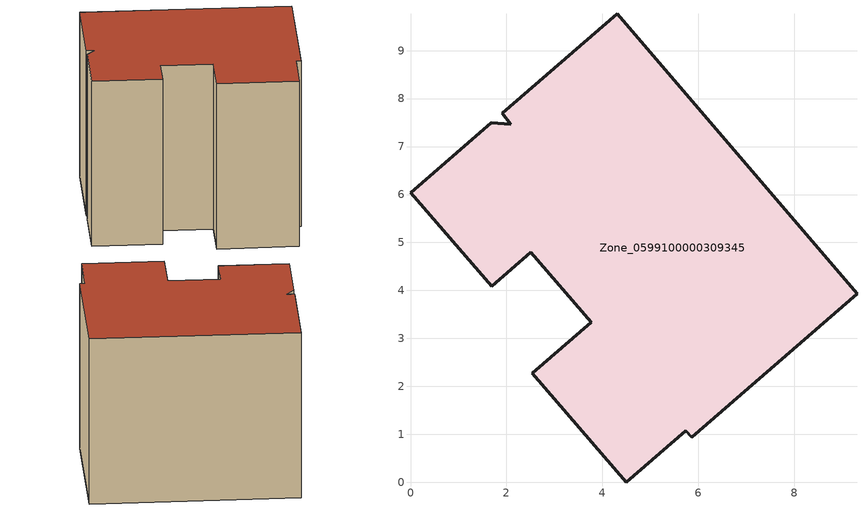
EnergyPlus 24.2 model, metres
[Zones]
Zone_0599100000309345
 floor ground (C_G): 2.09,7.47 1.91,7.69 4.31,9.77 9.31,3.93 5.86,0.94 5.74,1.07 4.5,0 2.54,2.27 3.77,3.34 2.51,4.8 1.69,4.09 0,6.04 1.68,7.49 z0
 wall outside (C_F): 4.31,9.77 1.91,7.69 2.09,7.47 1.68,7.49 0,6.04 1.69,4.09 2.51,4.8 3.77,3.34 2.54,2.27 4.5,0 5.74,1.07 5.86,0.94 9.31,3.93 4.31,9.77 z0:6.66
 roof outside (C_R): 1.91,7.69 2.09,7.47 1.68,7.49 0,6.04 1.69,4.09 2.51,4.8 3.77,3.34 2.54,2.27 4.5,0 5.74,1.07 5.86,0.94 9.31,3.93 4.31,9.77 z6.66
[BUILDING]
Pand.0599100000309345: North Axis=0; Terrain=City; Loads Convergence Tolerance Value=0.04; Temperature Convergence Tolerance Value=0.4; Solar Distribution=FullExterior; Maximum Number of Warmup Days=25; Minimum Number of Warmup Days=1
[Site:Location]
Rotterdam.The.Hague.AP_ZH_NLD Design_Conditions: Latitude=51.96; Longitude=4.45; Time Zone=1; Elevation=-4.5
[SITE:GROUNDTEMPERATURE:BUILDINGSURFACE]
18, 18, 18, 18, 18, 18, 18, 18, 18, 18, 18, 18
[MATERIAL] Thermal Absorptance=0.9; Solar Absorptance=0.7; Visible Absorptance=0.7
Name | Roughness | Thickness | Conductivity | Density | Specific Heat
G.TI.1946 | MediumSmooth | 0.15 | 1 | 540 | 1210
F.TI.1946 | Rough | 0.3 | 0.857143 | 1920 | 840
R.TI.1946 | MediumRough | 0.2 | 0.1 | 1500 | 1000
[CONSTRUCTION]
C_G: G.TI.1946
C_F: F.TI.1946
C_R: R.TI.1946
[ZONE]
Zone_0599100000309345: Type=1; Multiplier=1; Ceiling Height=Autocalculate; Volume=Autocalculate; Floor Area=autocalculate; Part of Total Floor Area=Yes
[ZONEINFILTRATION:DESIGNFLOWRATE]
Infil_Zone_0599100000309345: Zone or ZoneList or Space or SpaceList=Zone_0599100000309345; Schedule=AlwaysOn; Design Flow Rate Calculation Method=Flow/Area; Flow Rate per Floor Area=0.003; Constant Term Coefficient=1; Temperature Term Coefficient=0; Velocity Term Coefficient=0; Velocity Squared Term Coefficient=0
[HVACTEMPLATE:ZONE:IDEALLOADSAIRSYSTEM]
Zone_0599100000309345: Maximum Heating Supply Air Temperature=50; Minimum Cooling Supply Air Temperature=13; Maximum Heating Supply Air Humidity Ratio=0.0156; Minimum Cooling Supply Air Humidity Ratio=0.0077; Heating Limit=NoLimit; Cooling Limit=NoLimit; Dehumidification Control Type=ConstantSensibleHeatRatio; Cooling Sensible Heat Ratio=0.7; Dehumidification Setpoint=60; Humidification Control Type=None; Humidification Setpoint=30; Outdoor Air Method=None; Outdoor Air Flow Rate per Person=0.00944; Outdoor Air Flow Rate per Zone Floor Area=0; Outdoor Air Flow Rate per Zone=0; Demand Controlled Ventilation Type=None; Outdoor Air Economizer Type=NoEconomizer; Heat Recovery Type=None; Sensible Heat Recovery Effectiveness=0.7; Latent Heat Recovery Effectiveness=0.65
[ZONECONTROL:THERMOSTAT]
ThermostatControl_Zone_0599100000309345: Zone or ZoneList=Zone_0599100000309345; Control Type Schedule=DualSetpointControlType; Control 1=Thermostat_Zone_0599100000309345; Temperature Difference Between Cutout And Setpoint=0
[THERMOSTATSETPOINT:DUALSETPOINT]
Thermostat_Zone_0599100000309345: Heating Setpoint Temperature Schedule=HeatingSetpoint_Zone_0599100000309345; Cooling Setpoint Temperature Schedule=CoolingSetpoint_Zone_0599100000309345
[SCHEDULE:COMPACT]
HeatingSetpoint_Zone_0599100000309345: Through: 12/31, For: AllDays, Until: 24:00, 21
CoolingSetpoint_Zone_0599100000309345: Through: 12/31, For: AllDays, Until: 24:00, 24
DualSetpointControlType: Through: 12/31, For: AllDays, Until: 24:00, 4
AlwaysOn: Through: 12/31, For: AllDays, Until: 24:00, 1
